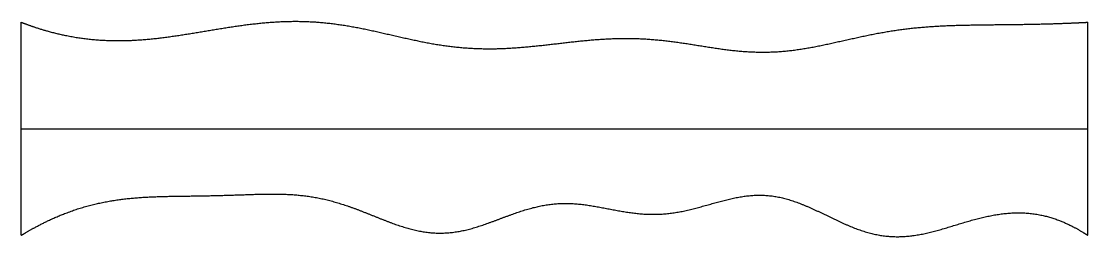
# Model space of a CAD drawing. Header units: millimetres. Extents: x 0 to 10, y 0 to 2.
import ezdxf

# ---------------------------------------------------------------- set-up
doc = ezdxf.new("R2010")
doc.units = ezdxf.units.MM
doc.layers.get('0').update_dxf_attribs({"linetype": 'CONTINUOUS'})

msp = doc.modelspace()

# ---------------------------------------------------------------- linework, layer by layer
for points in [[(0, 2), (0.04, 1.984), (0.12, 1.955), (0.239, 1.916), (0.399, 1.875), (0.598, 1.842), (0.798, 1.826), (0.997, 1.825), (1.196, 1.839), (1.396, 1.863), (1.595, 1.895), (1.795, 1.929), (1.996, 1.962), (2.197, 1.989), (2.398, 2.007), (2.599, 2.012), (2.799, 2.003), (2.999, 1.979), (3.198, 1.943), (3.397, 1.898), (3.596, 1.851), (3.794, 1.808), (3.993, 1.774), (4.193, 1.754), (4.394, 1.748), (4.594, 1.755), (4.795, 1.773), (4.996, 1.796), (5.197, 1.82), (5.398, 1.84), (5.598, 1.851), (5.799, 1.849), (5.999, 1.834), (6.199, 1.807), (6.399, 1.774), (6.599, 1.742), (6.799, 1.721), (6.999, 1.715), (7.199, 1.729), (7.398, 1.759), (7.597, 1.802), (7.796, 1.848), (7.996, 1.891), (8.196, 1.927), (8.396, 1.951), (8.596, 1.966), (8.797, 1.973), (8.997, 1.976), (9.198, 1.978), (9.399, 1.98), (9.599, 1.984), (9.76, 1.989), (9.88, 1.994), (9.96, 1.998), (10, 2)], [(0, 0), (0, 0.08), (0, 0.24), (0, 0.48), (0, 0.8), (0, 1.2), (0, 1.52), (0, 1.76), (0, 1.92), (0, 2)], [(10, 0), (10, 0.08), (10, 0.24), (10, 0.48), (10, 0.8), (10, 1.2), (10, 1.52), (10, 1.76), (10, 1.92), (10, 2)], [(0, 1), (0.4, 1), (1.2, 1), (2.4, 1), (4, 1), (6, 1), (7.6, 1), (8.8, 1), (9.6, 1), (10, 1)], [(0, 0), (0.039, 0.024), (0.117, 0.07), (0.234, 0.133), (0.391, 0.203), (0.588, 0.271), (0.787, 0.318), (0.986, 0.347), (1.187, 0.362), (1.389, 0.367), (1.591, 0.369), (1.793, 0.372), (1.996, 0.378), (2.199, 0.386), (2.401, 0.391), (2.603, 0.382), (2.804, 0.353), (3.005, 0.299), (3.205, 0.224), (3.404, 0.14), (3.603, 0.066), (3.801, 0.019), (4, 0.013), (4.198, 0.05), (4.397, 0.118), (4.595, 0.198), (4.795, 0.266), (4.995, 0.304), (5.195, 0.304), (5.396, 0.272), (5.598, 0.229), (5.8, 0.196), (6.003, 0.191), (6.205, 0.22), (6.407, 0.276), (6.608, 0.337), (6.808, 0.379), (7.007, 0.385), (7.204, 0.343), (7.4, 0.263), (7.596, 0.164), (7.793, 0.07), (7.99, 0.003), (8.189, -0.023), (8.39, -0.006), (8.591, 0.042), (8.793, 0.107), (8.996, 0.168), (9.198, 0.209), (9.4, 0.22), (9.601, 0.192), (9.761, 0.136), (9.88, 0.075), (9.96, 0.027), (10, 0)]]:
    msp.add_open_spline(points, degree=5)

doc.saveas('drawing.dxf')
